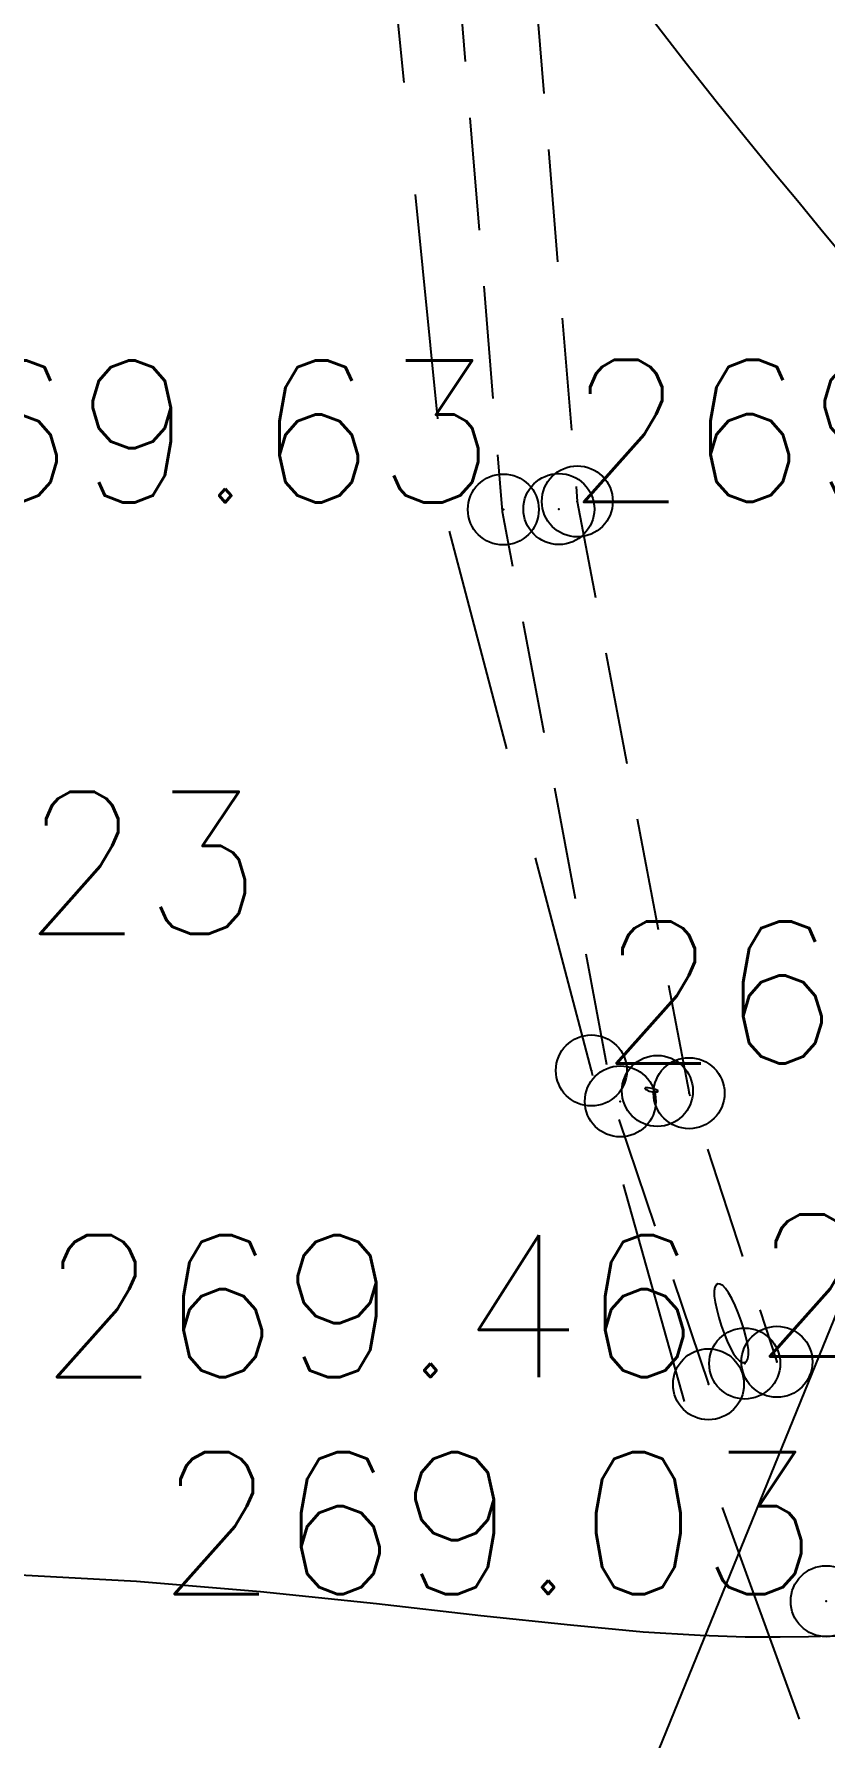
# Model space of a CAD drawing. Header units: millimetres. Extents: x 524954 to 526204, y 9523489 to 9524010.
# Drawn here: x 525200.28 to 525205.85, y 9523680.52 to 9523692.52 of the extents above; entities that cross this region are included whole.
import ezdxf
from ezdxf.enums import TextEntityAlignment as Align

# ---------------------------------------------------------------- set-up
doc = ezdxf.new("R2010")
doc.units = ezdxf.units.MM
doc.header["$PDMODE"] = 32
doc.header["$PDSIZE"] = 0.5
doc.linetypes.add('CACHE2', pattern=[4.7625, 3.175, -1.5875])
for name, color, linetype in [('Borde_Piste', 7, 'CACHE2'), ('Caniveau', 5, 'CACHE2'), ('CN_01_00', 3, 'Continuous'), ('CN_10_00', 1, 'Continuous'), ('Route - Route de la corniche de Brazzaville - Textes - Arcs', 1, 'Continuous'), ('TopoAlt', 3, 'Continuous'), ('TOPOJIS', 7, 'Continuous')]:
    doc.layers.add(name, color=color, linetype=linetype)
doc.styles.add('Simplex 1.0', font='Simplex.shx', dxfattribs={"width": 0.99, "height": 1})

# ---------------------------------------------------------------- blocks, each defined once
blk = doc.blocks.new('TCPOINT M')
at = {"color": 0}
blk.add_point((0, 0), dxfattribs=at)
at = {"layer": 'TopoAlt', "style": 'Simplex 1.0', "width": 0.99}
blk.add_attdef('ALT', (0.15, 0.15), '', height=1, dxfattribs=at)

msp = doc.modelspace()

# ---------------------------------------------------------------- linework, layer by layer
at = {"layer": 'Borde_Piste', "ltscale": 0.5, "flags": 128}
msp.add_lwpolyline([(525205.674, 9523680.65), (525204.879, 9523682.838), (525204.209, 9523685.22), (525203.206, 9523689.032), (525202.685, 9523694.235), (525202.428, 9523698.209), (525202.986, 9523701.688), (525203.291, 9523702.957)], dxfattribs=at)
at = {"layer": 'Caniveau', "ltscale": 0.25, "flags": 128}
for points in [[(525221.986, 9523745.041), (525219.255, 9523738.914), (525208.931, 9523717.27), (525203.944, 9523705.52), (525202.828, 9523698.319), (525203.581, 9523689.156), (525204.373, 9523684.961), (525205.034, 9523683.01)], [(525222.473, 9523744.824), (525219.739, 9523738.691), (525209.417, 9523717.051), (525204.461, 9523705.373), (525203.364, 9523698.3), (525204.11, 9523689.228), (525204.897, 9523685.06), (525205.516, 9523683.168)]]:
    msp.add_lwpolyline(points, dxfattribs=at)
at = {"layer": 'CN_01_00', "elevation": 269, "flags": 128}
for points in [[(525204.587, 9523685.097), (525204.586, 9523685.094), (525204.588, 9523685.091), (525204.593, 9523685.087), (525204.599, 9523685.083), (525204.607, 9523685.079), (525204.616, 9523685.075), (525204.627, 9523685.072), (525204.637, 9523685.07), (525204.648, 9523685.069), (525204.658, 9523685.068), (525204.666, 9523685.069), (525204.673, 9523685.07), (525204.677, 9523685.072), (525204.678, 9523685.075), (525204.676, 9523685.078), (525204.669, 9523685.081), (525204.66, 9523685.085), (525204.648, 9523685.089), (525204.635, 9523685.092), (525204.622, 9523685.095), (525204.61, 9523685.097), (525204.599, 9523685.098), (525204.592, 9523685.098), (525204.587, 9523685.097)], [(525205.154, 9523683.684), (525205.134, 9523683.705), (525205.115, 9523683.716), (525205.1, 9523683.718), (525205.088, 9523683.71), (525205.079, 9523683.693), (525205.075, 9523683.667), (525205.075, 9523683.631), (525205.081, 9523683.587), (525205.092, 9523683.536), (525205.106, 9523683.481), (525205.124, 9523683.423), (525205.144, 9523683.367), (525205.165, 9523683.313), (525205.188, 9523683.265), (525205.211, 9523683.225), (525205.233, 9523683.194), (525205.253, 9523683.174), (525205.272, 9523683.164), (525205.288, 9523683.163), (525205.301, 9523683.171), (525205.31, 9523683.189), (525205.315, 9523683.216), (525205.315, 9523683.252), (525205.309, 9523683.296), (525205.298, 9523683.347), (525205.283, 9523683.401), (525205.264, 9523683.457), (525205.244, 9523683.513), (525205.222, 9523683.565), (525205.199, 9523683.613), (525205.176, 9523683.653), (525205.154, 9523683.684)]]:
    msp.add_lwpolyline(points, close=True, dxfattribs=at)
msp.add_lwpolyline([(525208.805, 9523680.36), (525208.478, 9523680.528), (525208.153, 9523680.678), (525207.834, 9523680.808), (525207.524, 9523680.921), (525207.228, 9523681.015), (525206.949, 9523681.092), (525206.69, 9523681.152), (525206.457, 9523681.195), (525206.252, 9523681.222), (525206.075, 9523681.234), (525205.911, 9523681.236), (525205.739, 9523681.232), (525205.539, 9523681.228), (525205.292, 9523681.229), (525204.976, 9523681.24), (525204.573, 9523681.265), (525204.062, 9523681.312), (525203.431, 9523681.38), (525202.695, 9523681.463), (525201.878, 9523681.547), (525201.004, 9523681.62), (525200.096, 9523681.671)], dxfattribs=at)
at = {"layer": 'CN_10_00', "elevation": 270, "flags": 128}
msp.add_lwpolyline([(525205.977, 9523690.959), (525205.835, 9523691.132), (525205.672, 9523691.33), (525205.49, 9523691.55), (525205.294, 9523691.789), (525205.088, 9523692.044), (525204.876, 9523692.312), (525204.661, 9523692.591)], dxfattribs=at)
at = {"layer": 'Route - Route de la corniche de Brazzaville - Textes - Arcs'}
for p, q in [((525232.227, 9523748.111), (525205.839, 9523683.276)), ((525205.839, 9523683.276), (525202.069, 9523674.014))]:
    msp.add_line(p, q, dxfattribs=at)

# ---------------------------------------------------------------- block references
at = {"layer": 'TOPOJIS'}
ref = msp.add_blockref('TCPOINT M', (525203.589, 9523689.171, 269.63), dxfattribs=at)
ref.add_attrib('ALT', '269.63', dxfattribs={"layer": 'TopoAlt', "height": 1, "style": 'Simplex 1.0', "width": 0.99}).set_placement((525203.539, 9523689.221, 269.63), align=Align.RIGHT)
ref = msp.add_blockref('TCPOINT M', (525203.98, 9523689.174, 269.08), dxfattribs=at)
ref.add_attrib('ALT', '269.08', (525204.03, 9523689.224, 269.08), dxfattribs={"layer": 'TopoAlt', "height": 1, "style": 'Simplex 1.0', "width": 0.99})
for p in [(525204.11, 9523689.228, 269.59), (525204.413, 9523685.002, 269.4), (525204.674, 9523685.076, 268.9), (525204.897, 9523685.06, 269.39), (525205.516, 9523683.168, 269.29)]:
    msp.add_blockref('TCPOINT M', p, dxfattribs=at)
ref = msp.add_blockref('TCPOINT M', (525197.178, 9523686.133, 269.23), dxfattribs=at)
ref.add_attrib('ALT', '269.23', (525197.228, 9523686.183, 269.23), dxfattribs={"layer": 'TopoAlt', "height": 1, "style": 'Simplex 1.0', "width": 0.99})
ref = msp.add_blockref('TCPOINT M', (525204.209, 9523685.22, 269.28), dxfattribs=at)
ref.add_attrib('ALT', '269.28', (525204.259, 9523685.27, 269.28), dxfattribs={"layer": 'TopoAlt', "height": 1, "style": 'Simplex 1.0', "width": 0.99})
ref = msp.add_blockref('TCPOINT M', (525205.289, 9523683.156, 268.82), dxfattribs=at)
ref.add_attrib('ALT', '268.82', (525205.339, 9523683.206, 268.82), dxfattribs={"layer": 'TopoAlt', "height": 1, "style": 'Simplex 1.0', "width": 0.99})
ref = msp.add_blockref('TCPOINT M', (525205.034, 9523683.01, 269.46), dxfattribs=at)
ref.add_attrib('ALT', '269.46', dxfattribs={"layer": 'TopoAlt', "height": 1, "style": 'Simplex 1.0', "width": 0.99}).set_placement((525204.984, 9523683.06, 269.46), align=Align.RIGHT)
ref = msp.add_blockref('TCPOINT M', (525205.863, 9523681.482, 269.03), dxfattribs=at)
ref.add_attrib('ALT', '269.03', dxfattribs={"layer": 'TopoAlt', "height": 1, "style": 'Simplex 1.0', "width": 0.99}).set_placement((525205.813, 9523681.532, 269.03), align=Align.RIGHT)

doc.saveas('drawing.dxf')
